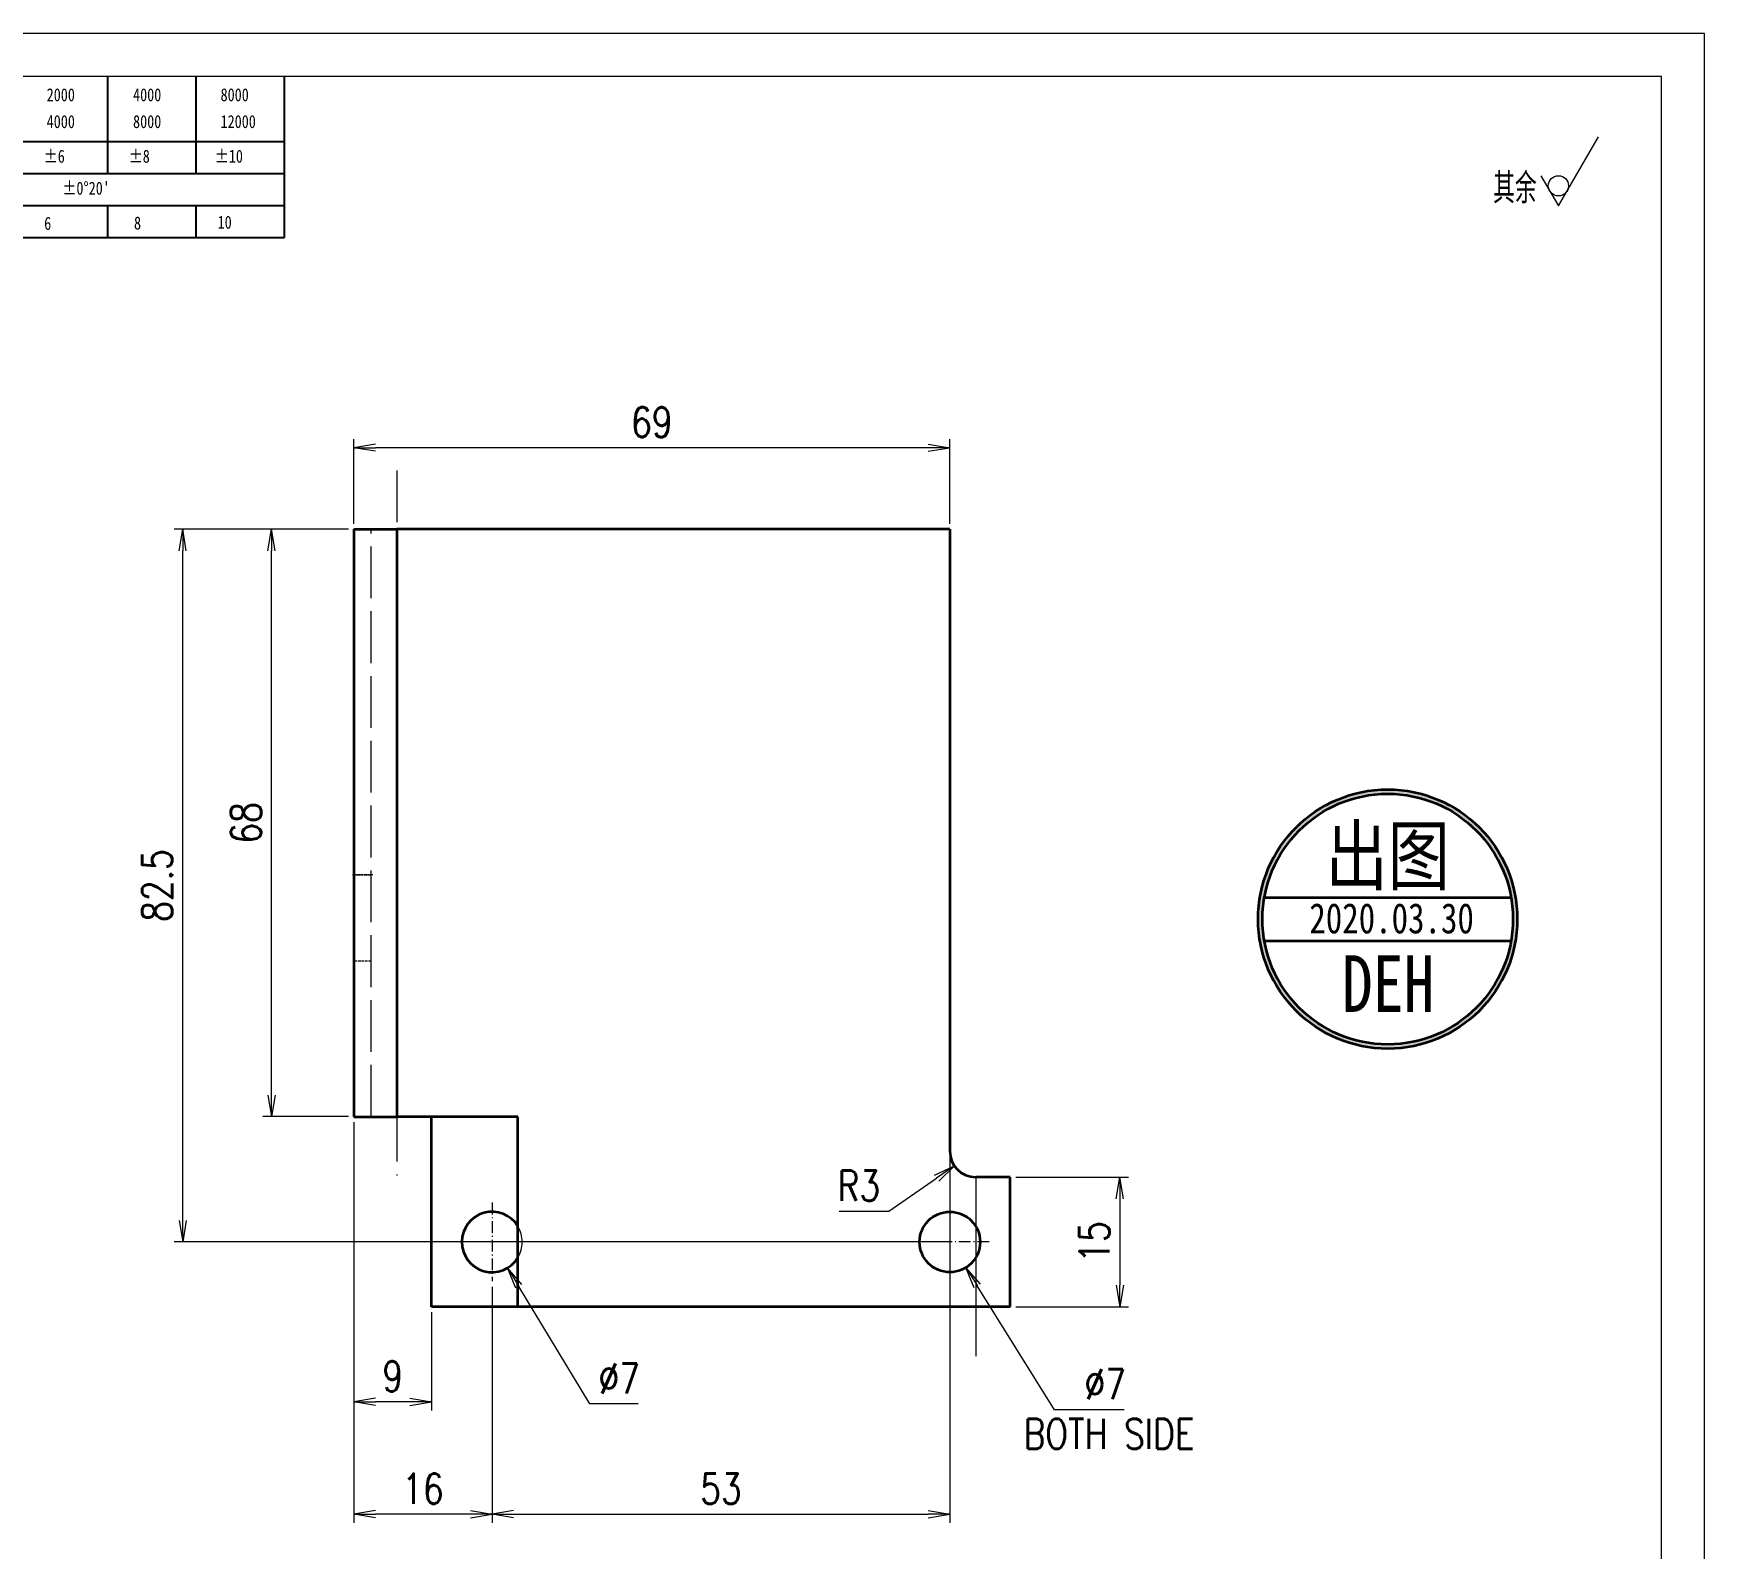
# Model space of a CAD drawing. Header units: millimetres. Extents: x 1333 to 359964, y -52803 to -5704.
# Drawn here: x 169303.6 to 169497.1, y -26279.9 to -26104.6 of the extents above; entities that cross this region are included whole.
import ezdxf
from ezdxf.enums import TextEntityAlignment as Align

# ---------------------------------------------------------------- set-up
doc = ezdxf.new("R2010")
doc.units = ezdxf.units.MM
doc.header["$LTSCALE"] = 0.5
for name, pattern in [('AM_ISO02W050x2', [3.75, 3, -0.75]), ('AM_ISO08W050x2', [9, 6, -0.75, 1.5, -0.75]), ('DASHDOT', [18.5, 12, -3, 0.5, -3]), ('DASHED', [15, 12, -3]), ('DOT2', [0.125, 0, -0.125])]:
    doc.linetypes.add(name, pattern=pattern)
for name, color, linetype, lineweight in [('中心线', 2, 'AM_ISO08W050x2', 18), ('印章专用-出图', 1, 'Continuous', 80), ('图框', 7, 'Continuous', 18), ('标注线', 3, 'Continuous', 18), ('粗实线', 7, 'Continuous', 35), ('虚线', 1, 'AM_ISO02W050x2', 18)]:
    doc.layers.add(name, color=color, linetype=linetype, lineweight=lineweight)
doc.layers.add('图\\M+19E79\\M+195B6\\M+18E9A', color=7, linetype='Continuous')
doc.layers.add('打印-禁用', color=7, linetype='Continuous', lineweight=15, plot=False)
doc.styles.add('DIM', font='romans.shx', dxfattribs={"width": 0.8, "bigfont": 'bigfont.shx'})
doc.styles.add('国标', font='simfang.ttf', dxfattribs={"width": 0.8})
doc.styles.add('机械长仿宋', font='gbenor.shx', dxfattribs={"height": 1, "bigfont": 'gbcbig.shx'})
doc.dimstyles.new('DEH 1-1$0', dxfattribs={"dimtxt": 3.5, "dimasz": 2.5, "dimexe": 1, "dimexo": 0.625, "dimgap": 1.2, "dimtad": 1, "dimzin": 9, "dimdsep": 46, "dimtxsty": 'DIM', "dimblk": 'OPEN', "dimcen": 0, "dimclrd": 8, "dimclre": 8, "dimclrt": 2, "dimazin": 2, "dimtfac": 0.5, "dimtmove": 0, "dimatfit": 3, "dimldrblk": 'OPEN', "dimfxl": 0, "dimtolj": 2, "dimlwd": 18, "dimlwe": 18, "dimarcsym": 0})
doc.dimstyles.new('DEH 1-1$3', dxfattribs={"dimtxt": 3.5, "dimasz": 2.5, "dimexe": 1, "dimexo": 0.625, "dimgap": 1.2, "dimtad": 1, "dimtoh": 1, "dimdsep": 46, "dimtxsty": 'DIM', "dimblk": 'OPEN', "dimcen": 0, "dimclrd": 8, "dimclre": 8, "dimclrt": 2, "dimazin": 2, "dimtfac": 0.5, "dimtofl": 0, "dimtmove": 0, "dimatfit": 3, "dimldrblk": 'OPEN', "dimfxl": 0, "dimtolj": 2, "dimlwd": 18, "dimlwe": 18, "dimarcsym": 0})
doc.dimstyles.new('DEH 1-1$4', dxfattribs={"dimtxt": 3.5, "dimasz": 2.5, "dimexe": 1, "dimexo": 0.625, "dimgap": 1.2, "dimtad": 1, "dimtoh": 1, "dimdsep": 46, "dimtxsty": 'DIM', "dimblk": 'OPEN', "dimcen": 0, "dimclrd": 8, "dimclre": 8, "dimclrt": 2, "dimazin": 2, "dimtfac": 0.5, "dimtofl": 0, "dimtmove": 0, "dimatfit": 3, "dimldrblk": 'OPEN', "dimfxl": 0, "dimtolj": 2, "dimlwd": 18, "dimlwe": 18, "dimarcsym": 0})

# ---------------------------------------------------------------- blocks, each defined once
blk = doc.blocks.new('GZDEH零件A3图框V01版')
at = {"layer": '图\\M+19E79\\M+195B6\\M+18E9A', "color": 9}
for p, q in [((3092.64, -1561.98), (3092.64, -1554.46)), ((3102.86, -1561.98), (3102.86, -1554.46)), ((3113.09, -1573.08), (3113.09, -1554.46)), ((2996.09, -1561.98), (3113.09, -1561.98)), ((3092.64, -1565.68), (3092.64, -1561.98)), ((3102.86, -1565.68), (3102.86, -1561.98)), ((2996.09, -1565.68), (3113.09, -1565.68)), ((2996.09, -1569.38), (3113.09, -1569.38)), ((3092.64, -1573.08), (3092.64, -1569.38)), ((3102.86, -1573.08), (3102.86, -1569.38)), ((2990.09, -1573.08), (3113.09, -1573.08))]:
    blk.add_line(p, q, dxfattribs=at)
at = {"layer": '图框', "linetype": 'Continuous'}
for p, q in [((3272.49, -1554.46), (2882.49, -1554.46)), ((3272.49, -1832.96), (3272.49, -1554.46))]:
    blk.add_line(p, q, dxfattribs=at)
at = {"layer": '打印-禁用', "linetype": 'Continuous'}
for p, q in [((3277.49, -1549.46), (2857.49, -1549.46)), ((3277.49, -1846.46), (3277.49, -1549.46))]:
    blk.add_line(p, q, dxfattribs=at)
at = {"layer": '图\\M+19E79\\M+195B6\\M+18E9A', "color": 9, "style": '国标', "width": 0.8}
for s, p in [('2000', (3085.57, -1557.31)), ('4000', (3095.57, -1557.31)), ('8000', (3105.7, -1557.31)), ('4000', (3085.57, -1560.41)), ('8000', (3095.57, -1560.41)), ('12000', (3105.7, -1560.41)), ('±6', (3085.22, -1564.42)), ('±8', (3095.06, -1564.42)), ('±10', (3105.02, -1564.42)), ("±0%%D20'", (3087.38, -1568.12)), ('6', (3085.28, -1572.19)), ('8', (3095.68, -1572.15)), ('10', (3105.36, -1572.06))]:
    blk.add_text(s, height=1.5, dxfattribs=at).set_placement(p)
blk = doc.blocks.new('DEH A3')
at = {"layer": '图框'}
blk.add_blockref('GZDEH零件A3图框V01版', (-2857.49, 1846.46), dxfattribs=at)
blk = doc.blocks.new('FINISHER_NON')
at = {"layer": '标注线'}
for p, q in [((0, 0), (4.62, 8)), ((-2.02, 3.5), (0, 0))]:
    blk.add_line(p, q, dxfattribs=at)
blk.add_circle((0, 2.33), 1.17, dxfattribs=at)
blk = doc.blocks.new('其余不去材料')
at = {"layer": '标注线'}
blk.add_blockref('FINISHER_NON', (0, 0), dxfattribs=at)
at = {"layer": '标注线', "color": 7, "linetype": 'DOT2', "style": '机械长仿宋'}
blk.add_text('其余', height=3.5, dxfattribs=at).set_placement((-7.56, 0.3))
blk = doc.blocks.new('出图章')
at = {"layer": '印章专用-出图'}
h = blk.add_hatch(color=256, dxfattribs=at)
h.paths.add_polyline_path([(-15, 0, 1), (15, 0, 1)])
h.paths.add_polyline_path([(14.5, 0, -1), (-14.5, 0, -1)], flags=16)
h.paths.add_polyline_path([(-7.31, -12.35), (7.41, -12.35), (7.41, -2.73), (-7.31, -2.73)], flags=8)
at = {"layer": '印章专用-出图', "lineweight": 35}
for p, q in [((-14.28, 2.5), (14.28, 2.5)), ((-14.28, -2.5), (14.28, -2.5))]:
    blk.add_line(p, q, dxfattribs=at)
for radius in [15, 14.5]:
    blk.add_circle((0, 0), radius, dxfattribs=at)
at = {"layer": '印章专用-出图', "color": 4, "style": '国标', "width": 0.8}
blk.add_text('DEH', height=6.562, dxfattribs=at).set_placement((0.05, -10.74), align=Align.CENTER)
at = {"layer": '印章专用-出图', "color": 3, "style": '国标', "width": 0.8}
blk.add_attdef('出图', text='', height=6.6, dxfattribs=at).set_placement((0, 7.35), align=Align.MIDDLE_CENTER)
at = {"layer": '印章专用-出图', "color": 2, "style": '国标', "width": 0.8}
blk.add_attdef('XXXX.XX.XX', text='', height=3.5, dxfattribs=at).set_placement((0.45, 0.1), align=Align.MIDDLE_CENTER)
blk = doc.blocks.new('YZ-CT')
at = {"layer": '印章专用-出图'}
blk.add_blockref('出图章', (0.63, 0), dxfattribs=at).add_auto_attribs({'出图': '出图', 'XXXX.XX.XX': '2020.03.30'})
blk = doc.blocks.new('_Open')
at = {"color": 0, "linetype": 'ByBlock', "lineweight": -2}
for p, q in [((-1, 0.167), (0, 0)), ((-1, -0.167), (0, 0)), ((0, 0), (-1, 0))]:
    blk.add_line(p, q, dxfattribs=at)
blk = doc.blocks.new('*D140')
at = {"layer": 'Defpoints', "color": 0, "transparency": 16777216}
for p in [(169331.17, -26161.91), (169340.69, -26161.91), (169340.69, -26229.91)]:
    blk.add_point(p, dxfattribs=at)
at = {"layer": '标注线', "color": 8, "lineweight": 18, "transparency": 16777216}
for p, q in [((169340.07, -26161.91), (169330.17, -26161.91)), ((169331.17, -26227.41), (169331.17, -26164.41)), ((169340.07, -26229.91), (169330.17, -26229.91))]:
    blk.add_line(p, q, dxfattribs=at)
at = {"layer": '标注线', "color": 8, "lineweight": 18, "transparency": 16777216, "xscale": 2.5, "yscale": 2.5, "zscale": 2.5}
for p, rotation in [((169331.17, -26161.91), 90), ((169331.17, -26229.91), 270)]:
    blk.add_blockref('_Open', p, dxfattribs=dict(at, rotation=rotation))
at = {"layer": '标注线', "color": 2, "transparency": 16777216, "insert": (169328.22, -26195.91), "char_height": 3.5, "attachment_point": 5, "rotation": 90, "style": 'DIM'}
blk.add_mtext('\\A2;68', dxfattribs=at)
blk = doc.blocks.new('*D141')
at = {"layer": 'Defpoints', "color": 0, "transparency": 16777216}
for p in [(169340.69, -26229.91), (169349.69, -26251.91), (169340.69, -26262.91)]:
    blk.add_point(p, dxfattribs=at)
at = {"layer": '标注线', "color": 8, "lineweight": 18, "transparency": 16777216}
for p, q in [((169340.69, -26230.54), (169340.69, -26263.91)), ((169349.69, -26252.54), (169349.69, -26263.91)), ((169347.19, -26262.91), (169343.19, -26262.91))]:
    blk.add_line(p, q, dxfattribs=at)
at = {"layer": '标注线', "color": 8, "lineweight": 18, "transparency": 16777216, "xscale": 2.5, "yscale": 2.5, "zscale": 2.5, "rotation": 180}
blk.add_blockref('_Open', (169340.69, -26262.91), dxfattribs=at)
at = {"layer": '标注线', "color": 8, "lineweight": 18, "transparency": 16777216, "xscale": 2.5, "yscale": 2.5, "zscale": 2.5}
blk.add_blockref('_Open', (169349.69, -26262.91), dxfattribs=at)
at = {"layer": '标注线', "color": 2, "transparency": 16777216, "insert": (169345.19, -26259.96), "char_height": 3.5, "attachment_point": 5, "style": 'DIM'}
blk.add_mtext('\\A2;9', dxfattribs=at)
blk = doc.blocks.new('*D142')
at = {"layer": 'Defpoints', "color": 0, "transparency": 16777216}
for p in [(169340.69, -26229.91), (169356.69, -26248.96), (169340.69, -26275.92)]:
    blk.add_point(p, dxfattribs=at)
at = {"layer": '标注线', "color": 8, "lineweight": 18, "transparency": 16777216}
for p, q in [((169340.69, -26230.54), (169340.69, -26276.92)), ((169356.69, -26249.59), (169356.69, -26276.92)), ((169354.19, -26275.92), (169343.19, -26275.92))]:
    blk.add_line(p, q, dxfattribs=at)
at = {"layer": '标注线', "color": 8, "lineweight": 18, "transparency": 16777216, "xscale": 2.5, "yscale": 2.5, "zscale": 2.5, "rotation": 180}
blk.add_blockref('_Open', (169340.69, -26275.92), dxfattribs=at)
at = {"layer": '标注线', "color": 8, "lineweight": 18, "transparency": 16777216, "xscale": 2.5, "yscale": 2.5, "zscale": 2.5}
blk.add_blockref('_Open', (169356.69, -26275.92), dxfattribs=at)
at = {"layer": '标注线', "color": 2, "transparency": 16777216, "insert": (169348.69, -26272.97), "char_height": 3.5, "attachment_point": 5, "style": 'DIM'}
blk.add_mtext('\\A2;16', dxfattribs=at)
blk = doc.blocks.new('*D143')
at = {"layer": 'Defpoints', "color": 0, "transparency": 16777216}
for p in [(169320.88, -26161.91), (169340.07, -26161.91), (169409.69, -26244.41)]:
    blk.add_point(p, dxfattribs=at)
at = {"layer": '标注线', "color": 8, "lineweight": 18, "transparency": 16777216}
for p, q in [((169339.44, -26161.91), (169319.88, -26161.91)), ((169320.88, -26241.91), (169320.88, -26164.41)), ((169409.07, -26244.41), (169319.88, -26244.41))]:
    blk.add_line(p, q, dxfattribs=at)
at = {"layer": '标注线', "color": 8, "lineweight": 18, "transparency": 16777216, "xscale": 2.5, "yscale": 2.5, "zscale": 2.5}
for p, rotation in [((169320.88, -26161.91), 90), ((169320.88, -26244.41), 270)]:
    blk.add_blockref('_Open', p, dxfattribs=dict(at, rotation=rotation))
at = {"layer": '标注线', "color": 2, "transparency": 16777216, "insert": (169317.93, -26203.16), "char_height": 3.5, "attachment_point": 5, "rotation": 90, "style": 'DIM'}
blk.add_mtext('\\A2;82.5', dxfattribs=at)
blk = doc.blocks.new('*D167')
at = {"layer": 'Defpoints', "color": 0, "transparency": 16777216}
for p in [(169416.69, -26236.91), (169416.69, -26251.91), (169429.37, -26251.91)]:
    blk.add_point(p, dxfattribs=at)
at = {"layer": '标注线', "color": 8, "lineweight": 18, "transparency": 16777216}
for p, q in [((169417.32, -26236.91), (169430.37, -26236.91)), ((169429.37, -26239.41), (169429.37, -26249.41)), ((169417.32, -26251.91), (169430.37, -26251.91))]:
    blk.add_line(p, q, dxfattribs=at)
at = {"layer": '标注线', "color": 8, "lineweight": 18, "transparency": 16777216, "xscale": 2.5, "yscale": 2.5, "zscale": 2.5}
for p, rotation in [((169429.37, -26236.91), 90), ((169429.37, -26251.91), 270)]:
    blk.add_blockref('_Open', p, dxfattribs=dict(at, rotation=rotation))
at = {"layer": '标注线', "color": 2, "transparency": 16777216, "insert": (169426.42, -26244.41), "char_height": 3.5, "attachment_point": 5, "rotation": 90, "style": 'DIM'}
blk.add_mtext('\\A2;15', dxfattribs=at)
blk = doc.blocks.new('*D168')
at = {"layer": 'Defpoints', "color": 0, "transparency": 16777216}
for p in [(169412.69, -26233.91), (169410.22, -26235.62)]:
    blk.add_point(p, dxfattribs=at)
at = {"layer": '标注线', "color": 8, "lineweight": 18, "transparency": 16777216}
for p, q in [((169402.63, -26240.85), (169408.16, -26237.04)), ((169396.89, -26240.85), (169402.63, -26240.85))]:
    blk.add_line(p, q, dxfattribs=at)
at = {"layer": '标注线', "color": 8, "lineweight": 18, "transparency": 16777216, "xscale": 2.5, "yscale": 2.5, "zscale": 2.5, "rotation": 34.56958026379998}
blk.add_blockref('_Open', (169410.22, -26235.62), dxfattribs=at)
at = {"layer": '标注线', "color": 2, "transparency": 16777216, "insert": (169399.16, -26237.9), "char_height": 3.5, "attachment_point": 5, "style": 'DIM'}
blk.add_mtext('\\A2;R3', dxfattribs=at)
blk = doc.blocks.new('*D169')
at = {"layer": 'Defpoints', "color": 0, "transparency": 16777216}
for p in [(169407.84, -26241.45), (169411.55, -26247.38)]:
    blk.add_point(p, dxfattribs=at)
at = {"layer": '标注线', "color": 8, "lineweight": 18, "transparency": 16777216}
for p, q in [((169421.81, -26263.82), (169412.87, -26249.5)), ((169429.88, -26263.82), (169421.81, -26263.82))]:
    blk.add_line(p, q, dxfattribs=at)
at = {"layer": '标注线', "color": 8, "lineweight": 18, "transparency": 16777216, "xscale": 2.5, "yscale": 2.5, "zscale": 2.5, "rotation": 121.9851076301004}
blk.add_blockref('_Open', (169411.55, -26247.38), dxfattribs=at)
at = {"layer": '标注线', "color": 2, "transparency": 16777216, "insert": (169427.68, -26260.87), "char_height": 3.5, "attachment_point": 5, "style": 'DIM'}
blk.add_mtext('\\A2;∅7', dxfattribs=at)
blk = doc.blocks.new('*D170')
at = {"layer": 'Defpoints', "color": 0, "transparency": 16777216}
for p in [(169340.69, -26152.49), (169340.69, -26161.91), (169409.69, -26161.91)]:
    blk.add_point(p, dxfattribs=at)
at = {"layer": '标注线', "color": 8, "lineweight": 18, "transparency": 16777216}
for p, q in [((169340.69, -26161.29), (169340.69, -26151.49)), ((169407.19, -26152.49), (169343.19, -26152.49)), ((169409.69, -26161.29), (169409.69, -26151.49))]:
    blk.add_line(p, q, dxfattribs=at)
at = {"layer": '标注线', "color": 8, "lineweight": 18, "transparency": 16777216, "xscale": 2.5, "yscale": 2.5, "zscale": 2.5, "rotation": 180}
blk.add_blockref('_Open', (169340.69, -26152.49), dxfattribs=at)
at = {"layer": '标注线', "color": 8, "lineweight": 18, "transparency": 16777216, "xscale": 2.5, "yscale": 2.5, "zscale": 2.5}
blk.add_blockref('_Open', (169409.69, -26152.49), dxfattribs=at)
at = {"layer": '标注线', "color": 2, "transparency": 16777216, "insert": (169375.19, -26149.54), "char_height": 3.5, "attachment_point": 5, "style": 'DIM'}
blk.add_mtext('\\A2;69', dxfattribs=at)
blk = doc.blocks.new('*D171')
at = {"layer": 'Defpoints', "color": 0, "transparency": 16777216}
for p in [(169356.69, -26248.96), (169409.69, -26248.96), (169409.69, -26275.92)]:
    blk.add_point(p, dxfattribs=at)
at = {"layer": '标注线', "color": 8, "lineweight": 18, "transparency": 16777216}
for p, q in [((169356.69, -26249.59), (169356.69, -26276.92)), ((169409.69, -26249.59), (169409.69, -26276.92)), ((169359.19, -26275.92), (169407.19, -26275.92))]:
    blk.add_line(p, q, dxfattribs=at)
at = {"layer": '标注线', "color": 8, "lineweight": 18, "transparency": 16777216, "xscale": 2.5, "yscale": 2.5, "zscale": 2.5, "rotation": 180}
blk.add_blockref('_Open', (169356.69, -26275.92), dxfattribs=at)
at = {"layer": '标注线', "color": 8, "lineweight": 18, "transparency": 16777216, "xscale": 2.5, "yscale": 2.5, "zscale": 2.5}
blk.add_blockref('_Open', (169409.69, -26275.92), dxfattribs=at)
at = {"layer": '标注线', "color": 2, "transparency": 16777216, "insert": (169383.19, -26272.97), "char_height": 3.5, "attachment_point": 5, "style": 'DIM'}
blk.add_mtext('\\A2;53', dxfattribs=at)
blk = doc.blocks.new('*D172')
at = {"layer": 'Defpoints', "color": 0, "transparency": 16777216}
for p in [(169354.88, -26241.42), (169358.5, -26247.41)]:
    blk.add_point(p, dxfattribs=at)
at = {"layer": '标注线', "color": 8, "lineweight": 18, "transparency": 16777216}
for p, q in [((169368.02, -26263.16), (169359.79, -26249.55)), ((169373.62, -26263.16), (169368.02, -26263.16))]:
    blk.add_line(p, q, dxfattribs=at)
at = {"layer": '标注线', "color": 8, "lineweight": 18, "transparency": 16777216, "xscale": 2.5, "yscale": 2.5, "zscale": 2.5, "rotation": 121.1391613384564}
blk.add_blockref('_Open', (169358.5, -26247.41), dxfattribs=at)
at = {"layer": '标注线', "color": 2, "transparency": 16777216, "insert": (169371.42, -26260.21), "char_height": 3.5, "attachment_point": 5, "style": 'DIM'}
blk.add_mtext('\\A2;∅7', dxfattribs=at)

msp = doc.modelspace()

# ---------------------------------------------------------------- linework, layer by layer
at = {"layer": '中心线', "linetype": 'DASHDOT'}
msp.add_line((169345.691, -26155.114), (169345.691, -26236.715), dxfattribs=at)
at = {"layer": '中心线', "linetype": 'DASHDOT', "ltscale": 0.060015}
msp.add_line((169342.891, -26201.914), (169340.491, -26201.914), dxfattribs=at)
at = {"layer": '中心线', "linetype": 'DASHDOT', "ltscale": 0.2275}
for p, q in [((169356.691, -26239.864), (169356.691, -26248.964)), ((169409.691, -26239.864), (169409.691, -26248.964)), ((169361.241, -26244.414), (169352.141, -26244.414)), ((169414.241, -26244.414), (169405.141, -26244.414))]:
    msp.add_line(p, q, dxfattribs=at)
at = {"layer": '标注线'}
for p, q in [((169409.691, -26233.914), (169409.691, -26267.306)), ((169412.691, -26236.914), (169412.691, -26257.61))]:
    msp.add_line(p, q, dxfattribs=at)
at = {"layer": '粗实线'}
for p, q in [((169340.691, -26161.914), (169340.691, -26229.914)), ((169409.691, -26161.914), (169345.691, -26161.914)), ((169345.691, -26161.914), (169345.691, -26229.914)), ((169409.691, -26161.914), (169409.691, -26233.914)), ((169349.691, -26251.914), (169349.691, -26229.914)), ((169359.691, -26251.914), (169359.691, -26229.914)), ((169416.691, -26251.914), (169359.691, -26251.914))]:
    msp.add_line(p, q, dxfattribs=at)
at = {"layer": '粗实线', "ltscale": 0.125}
for p, q in [((169340.691, -26161.914), (169345.691, -26161.914)), ((169340.691, -26229.914), (169345.691, -26229.914))]:
    msp.add_line(p, q, dxfattribs=at)
at = {"layer": '粗实线', "ltscale": 0.075}
msp.add_line((169342.691, -26229.914), (169345.691, -26229.914), dxfattribs=at)
at = {"layer": '粗实线', "ltscale": 0.1}
for p, q in [((169349.691, -26229.914), (169345.691, -26229.914)), ((169416.691, -26236.914), (169412.691, -26236.914))]:
    msp.add_line(p, q, dxfattribs=at)
at = {"layer": '粗实线', "ltscale": 0.35}
msp.add_line((169359.691, -26229.914), (169345.691, -26229.914), dxfattribs=at)
at = {"layer": '粗实线', "ltscale": 0.375}
msp.add_line((169416.691, -26251.914), (169416.691, -26236.914), dxfattribs=at)
at = {"layer": '粗实线', "ltscale": 0.250002}
msp.add_line((169359.691, -26251.914), (169349.691, -26251.914), dxfattribs=at)
at = {"layer": '粗实线'}
msp.add_circle((169409.691, -26244.414), 3.5, dxfattribs=at)
for centre, radius, start, end in [((169412.691, -26233.914), 3, 179.99999, 269.99999), ((169356.691, -26244.414), 3.5, 31.00031, 328.99968)]:
    msp.add_arc(centre, radius, start, end, dxfattribs=at)
at = {"layer": '虚线', "linetype": 'DASHED'}
for p, q in [((169342.691, -26229.914), (169342.691, -26161.914)), ((169345.691, -26161.914), (169345.691, -26229.914)), ((169345.691, -26229.914), (169345.691, -26161.914)), ((169345.691, -26161.914), (169345.691, -26229.914))]:
    msp.add_line(p, q, dxfattribs=at)
at = {"layer": '虚线', "linetype": 'DASHED', "ltscale": 0.05}
for p, q in [((169340.691, -26201.914), (169342.691, -26201.914)), ((169340.691, -26201.914), (169342.691, -26201.914)), ((169342.691, -26211.914), (169340.691, -26211.914))]:
    msp.add_line(p, q, dxfattribs=at)
at = {"layer": '虚线', "linetype": 'DASHED'}
msp.add_arc((169356.691, -26244.414), 3.5, 328.99968, 31.00031, dxfattribs=at)

# ---------------------------------------------------------------- block references
at = {"layer": '印章专用-出图'}
msp.add_blockref('YZ-CT', (169459.748, -26207.048), dxfattribs=at)
at = {"layer": '图框'}
msp.add_blockref('DEH A3', (169077.058, -26401.55), dxfattribs=at)
at = {"layer": '标注线'}
msp.add_blockref('其余不去材料', (169480.139, -26124.514), dxfattribs=at)

# ---------------------------------------------------------------- texts
at = {"layer": '标注线', "color": 2, "insert": (169418.218, -26264.867), "char_height": 3.5, "width": 33.35844, "attachment_point": 1, "style": 'DIM'}
msp.add_mtext('{\\Fromans,bigfont|c134;BOTH SIDE}', dxfattribs=at)

# ---------------------------------------------------------------- dimensions: what is measured, and where the dimension line sits
at = {"layer": '标注线'}
for base, p1, p2, picture, middle in [((169340.691, -26152.493), (169409.691, -26161.914), (169340.691, -26161.914), '*D170', (169375.191, -26149.543)), ((169340.691, -26262.909), (169349.691, -26251.914), (169340.691, -26229.914), '*D141', (169345.191, -26259.959)), ((169340.691, -26275.925), (169356.691, -26248.964), (169340.691, -26229.914), '*D142', (169348.691, -26272.975)), ((169409.691, -26275.925), (169356.691, -26248.964), (169409.691, -26248.964), '*D171', (169383.191, -26272.975))]:
    dim = msp.add_linear_dim(base=base, p1=p1, p2=p2, dimstyle='DEH 1-1$0', dxfattribs=at)
    dim.commit()
    dim.dimension.update_dxf_attribs({"geometry": picture, "text_midpoint": middle})
for base, p1, p2, picture, middle in [((169320.88, -26161.914), (169409.691, -26244.414), (169340.066, -26161.914), '*D143', (169317.93, -26203.164)), ((169331.174, -26161.914), (169340.691, -26229.914), (169340.691, -26161.914), '*D140', (169328.224, -26195.914)), ((169429.369, -26251.914), (169416.691, -26236.914), (169416.691, -26251.914), '*D167', (169426.419, -26244.414))]:
    dim = msp.add_linear_dim(base=base, p1=p1, p2=p2, angle=90, dimstyle='DEH 1-1$0', dxfattribs=at)
    dim.commit()
    dim.dimension.update_dxf_attribs({"geometry": picture, "text_midpoint": middle})
dim = msp.add_radius_dim(center=(169412.691, -26233.914), mpoint=(169410.221, -26235.617), dimstyle='DEH 1-1$4', dxfattribs=at)
dim.commit()
dim.dimension.update_dxf_attribs({"geometry": '*D168', "text_midpoint": (169399.159, -26240.85), "dimtype": 164})
for p1, p2, picture, middle in [((169354.881, -26241.419), (169358.501, -26247.41), '*D172', (169371.417, -26263.16)), ((169407.837, -26241.446), (169411.545, -26247.383), '*D169', (169427.68, -26263.825))]:
    dim = msp.add_diameter_dim_2p(p1=p1, p2=p2, dimstyle='DEH 1-1$3', dxfattribs=at)
    dim.commit()
    dim.dimension.update_dxf_attribs({"geometry": picture, "text_midpoint": middle, "dimtype": 163})

doc.saveas('drawing.dxf')
